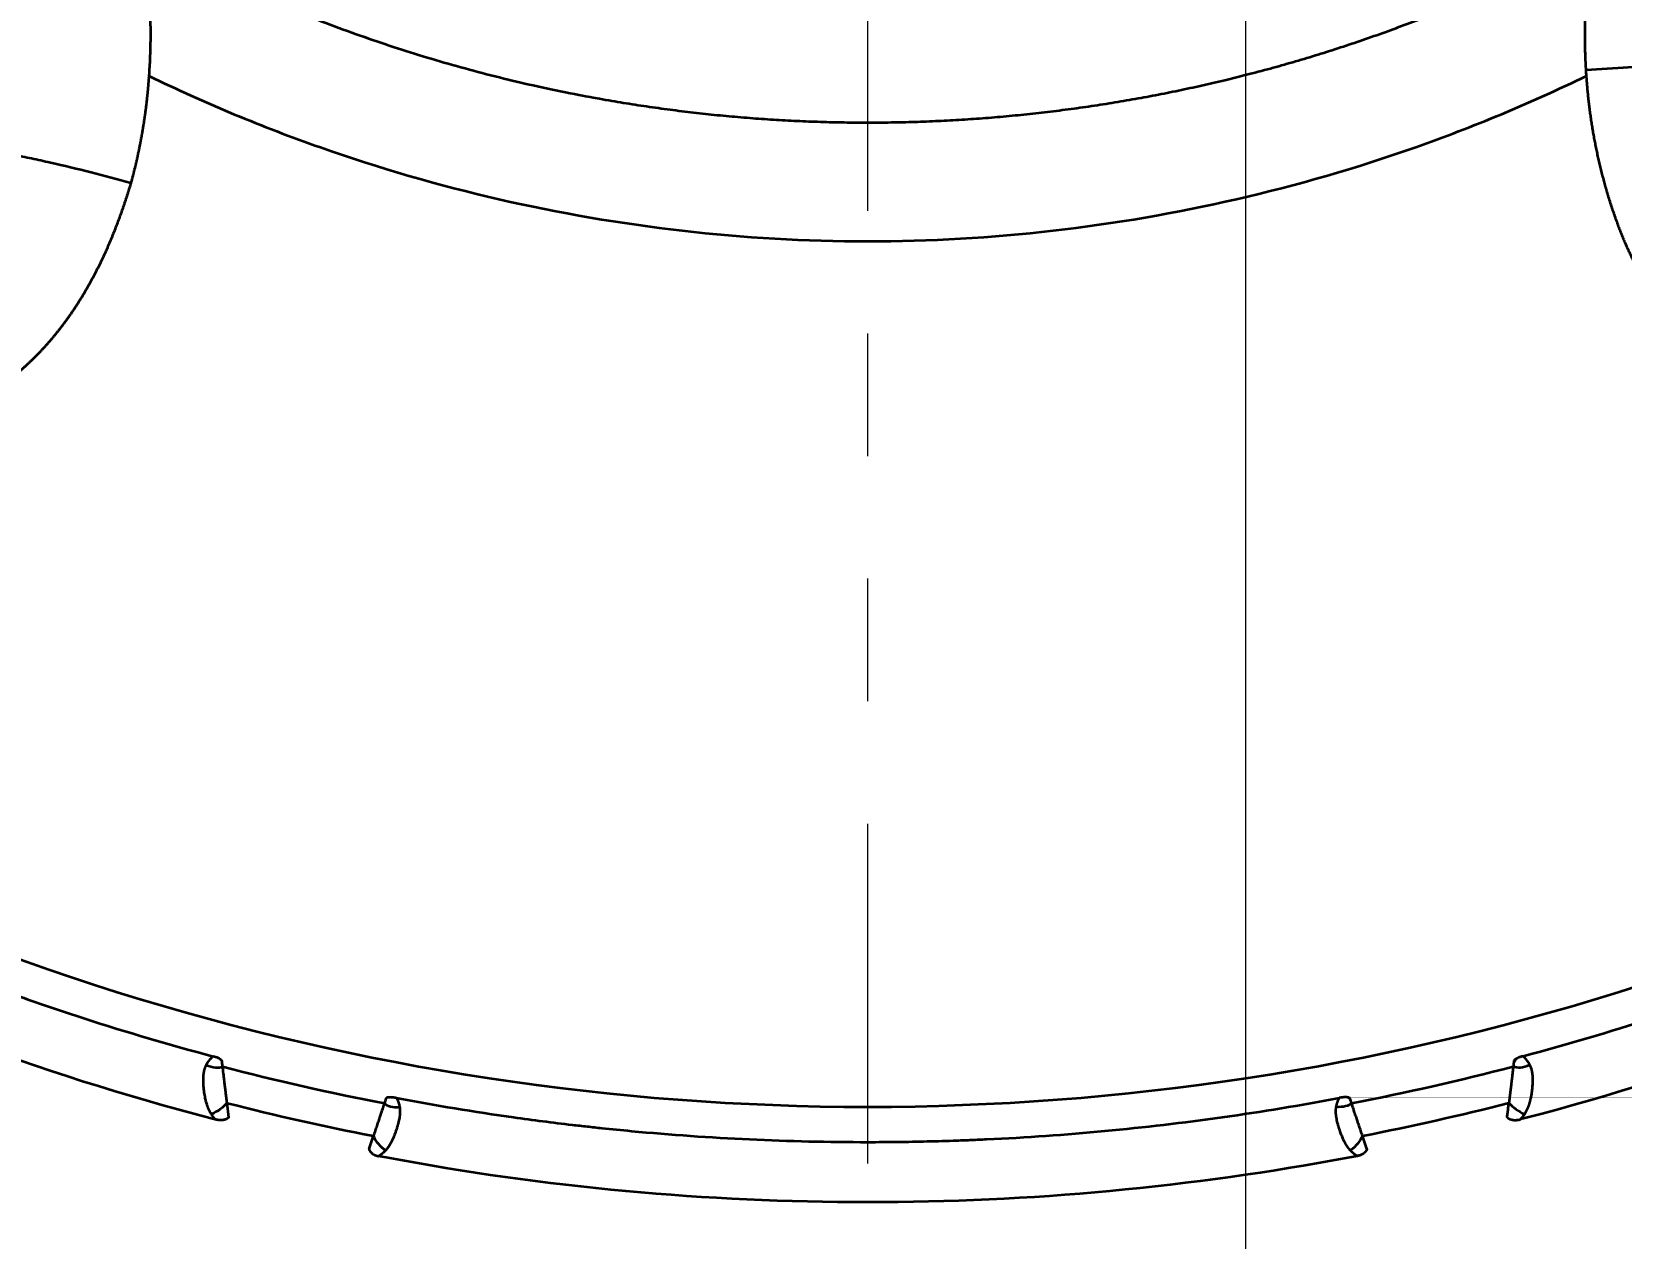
# Model space of a CAD drawing. Header units: millimetres. Extents: x -742 to 742, y -525 to 525.
# Drawn here: x -319.2 to -235, y 8.3 to 72.2 of the extents above; entities that cross this region are included whole.
import ezdxf

# ---------------------------------------------------------------- set-up
doc = ezdxf.new("R2010")
doc.units = ezdxf.units.MM
doc.linetypes.add('PHANTOM', pattern=[50.5, 18, -6.5, 6.5, -6.5, 6.5, -6.5])
doc.linetypes.add('点画线', pattern=[18, 12, -2, 2, -2])
doc.layers.get('0').update_dxf_attribs({"lineweight": 18})
for name, color, linetype, lineweight in [('中心线层', 1, '点画线', 18), ('尺寸线层', 3, 'Continuous', 18), ('粗实线层', 7, 'Continuous', 35)]:
    doc.layers.add(name, color=color, linetype=linetype, lineweight=lineweight)
doc.styles.add('标准', font='', dxfattribs={"width": 0.667})
doc.styles.get('标准').set_extended_font_data('宋体')
doc.dimstyles.new('标准', dxfattribs={"dimscale": 3, "dimtxt": 3.5, "dimasz": 4, "dimexe": 2, "dimexo": 0, "dimtad": 1, "dimdsep": 46, "dimtxsty": '标准', "dimblk": '_CAXARROW', "dimcen": 0, "dimdle": 6, "dimazin": 2, "dimtfac": 0.707107, "dimtdec": 3, "dimtmove": 2, "dimatfit": 3, "dimfxl": 1, "dimfrac": 2, "dimtolj": 1, "dimarcsym": 1})

# ---------------------------------------------------------------- blocks, each defined once
blk = doc.blocks.new('*X7')
at = {"layer": '尺寸线层', "color": 0, "lineweight": 18}
blk.add_line((-274.916, -46.807), (-274.916, -96.025), dxfattribs=at)
at = {"layer": '尺寸线层', "color": 0, "lineweight": 18, "insert": (-281.954, -94.021), "char_height": 10.5, "width": 21, "attachment_point": 5, "rotation": 90, "line_spacing_factor": 1.15057, "style": '标准'}
blk.add_mtext('\\T1.1;0', dxfattribs=at)
blk = doc.blocks.new('_CAXARROW')
blk.add_hatch(color=0).paths.add_polyline_path([(0, 0), (-1, 0.125), (-1, -0.125)], flags=0)
blk = doc.blocks.new('*X8')
at = {"layer": '尺寸线层', "color": 0, "lineweight": 18}
blk.add_line((-254.916, 148.193), (-254.916, -97.47), dxfattribs=at)
at = {"layer": '尺寸线层', "color": 0, "lineweight": 18, "insert": (-261.954, -92.746), "char_height": 10.5, "width": 21, "attachment_point": 5, "rotation": 90, "line_spacing_factor": 1.15057, "style": '标准'}
blk.add_mtext('\\T1.1;20', dxfattribs=at)
blk = doc.blocks.new('*X9')
at = {"layer": '尺寸线层', "color": 0, "lineweight": 18}
blk.add_line((-74.916, -11.807), (-74.916, -102.289), dxfattribs=at)
at = {"layer": '尺寸线层', "color": 0, "lineweight": 18, "insert": (-81.954, -94.827), "char_height": 10.5, "width": 29.85047, "attachment_point": 5, "rotation": 90, "line_spacing_factor": 1.15057, "style": '标准'}
blk.add_mtext('\\T1.1;200', dxfattribs=at)
blk = doc.blocks.new('*X10')
at = {"layer": '尺寸线层', "color": 0, "lineweight": 18}
blk.add_line((-474.916, -11.807), (-474.916, -103.314), dxfattribs=at)
at = {"layer": '尺寸线层', "color": 0, "lineweight": 18, "insert": (-481.954, -93.015), "char_height": 10.5, "width": 41.19614, "attachment_point": 5, "rotation": 90, "line_spacing_factor": 1.15057, "style": '标准'}
blk.add_mtext('\\T1.1;-200', dxfattribs=at)
blk = doc.blocks.new('*X12')
at = {"layer": '尺寸线层', "color": 0, "lineweight": 18}
blk.add_line((-130.485, -61.807), (-27.403, -61.807), dxfattribs=at)
at = {"layer": '尺寸线层', "color": 0, "lineweight": 18, "insert": (-37.702, -54.77), "char_height": 10.5, "width": 41.19614, "attachment_point": 5, "line_spacing_factor": 1.15057, "style": '标准'}
blk.add_mtext('\\T1.1;-210', dxfattribs=at)

msp = doc.modelspace()

# ---------------------------------------------------------------- linework, layer by layer
at = {"layer": '中心线层', "linetype": 'PHANTOM'}
msp.add_line((-274.916, -88.741), (-274.916, 382.193), dxfattribs=at)
at = {"layer": '粗实线层'}
for p, q in [((-308.784, 14.705), (-308.875, 15.466)), ((-301.35, 13.038), (-301.121, 13.72)), ((-248.484, 13.043), (-248.713, 13.725))]:
    msp.add_line(p, q, dxfattribs=at)
for radius, start, end in [(132.914, 234.79254, 305.20593), (135.173, 255.35408, 259.07858), (135.173, 280.93259, 284.65838), (136.986, 255.65251, 258.9773), (136.986, 281.03372, 284.35975)]:
    msp.add_arc((-274.93, 148.179), radius, start, end, dxfattribs=at)
for centre, major_axis, ratio, start_param, end_param in [((-309.838, 17.991), (-0.896, 0.443), 0.522204, 1.674911, 2.733077), ((-240.261, 15.389), (0.844, -0.537), 0.390214, 4.029231, 5.110048)]:
    msp.add_ellipse(centre, major_axis=major_axis, ratio=ratio, start_param=start_param, end_param=end_param, dxfattribs=at)
for points, degree, knots in [([(-313.419, 77.209), (-304.507, 72.386), (-289.927, 68.69), (-284.946, 68.066), (-279.947, 67.439), (-274.933, 67.439), (-269.921, 67.438), (-264.92, 68.064), (-259.937, 68.687), (-255.079, 69.918), (-245.356, 72.381), (-236.444, 77.201)], 2, [0, 0, 0, 20.055857, 30.083786, 30.083786, 40.111714, 40.111714, 50.139643, 50.139643, 60.167571, 60.167571, 80.223428, 80.223428, 80.223428]), ([(-313.419, 77.209), (-313.389, 77.053), (-313.334, 76.744), (-313.233, 76.13), (-313.126, 75.373), (-313.032, 74.472), (-312.948, 73.274), (-312.926, 72.07), (-312.955, 71.007), (-312.986, 70.384), (-313.007, 70.07), (-313.018, 69.913)], 3, [0, 0, 0, 0, 0.458031, 0.916063, 1.832125, 2.748187, 3.66425, 5.496375, 6.412437, 6.870468, 7.328501, 7.328501, 7.328501, 7.328501]), ([(-236.865, 70.23), (-236.868, 70.295), (-236.872, 70.36), (-236.879, 70.49), (-236.883, 70.555), (-236.892, 70.749), (-236.898, 70.879), (-236.911, 71.267), (-236.915, 71.525), (-236.92, 72.302), (-236.911, 72.822), (-236.876, 73.601), (-236.86, 73.86), (-236.831, 74.249), (-236.821, 74.378), (-236.798, 74.637), (-236.774, 74.896), (-236.747, 75.154), (-236.718, 75.412), (-236.702, 75.541), (-236.652, 75.927), (-236.615, 76.184), (-236.575, 76.441)], 3, [0, 0, 0, 0, 0.194694, 0.194694, 0.389389, 0.389389, 0.778778, 0.778778, 1.557556, 1.557556, 3.115112, 3.115112, 3.89389, 3.89389, 4.283279, 4.283279, 4.672668, 5.062057, 5.062057, 5.451446, 5.451446, 6.230223, 6.230223, 6.230223, 6.230223]), ([(-313.018, 69.912), (-313.02, 69.887), (-313.024, 69.837), (-313.029, 69.762), (-313.035, 69.687), (-313.04, 69.612), (-313.046, 69.536), (-313.053, 69.461), (-313.059, 69.386), (-313.066, 69.311), (-313.072, 69.236), (-313.079, 69.16), (-313.086, 69.085), (-313.094, 69.01), (-313.101, 68.934), (-313.109, 68.859), (-313.117, 68.784), (-313.125, 68.709), (-313.133, 68.633), (-313.142, 68.558), (-313.15, 68.483), (-313.159, 68.407), (-313.168, 68.332), (-313.178, 68.256), (-313.187, 68.181), (-313.197, 68.106), (-313.207, 68.03), (-313.217, 67.955), (-313.227, 67.879), (-313.238, 67.803), (-313.248, 67.728), (-313.259, 67.652), (-313.271, 67.577), (-313.282, 67.501), (-313.293, 67.425), (-313.305, 67.35), (-313.317, 67.274), (-313.329, 67.198), (-313.342, 67.122), (-313.354, 67.046), (-313.367, 66.97), (-313.38, 66.894), (-313.394, 66.818), (-313.407, 66.742), (-313.421, 66.666), (-313.435, 66.59), (-313.449, 66.514), (-313.464, 66.438), (-313.478, 66.362), (-313.493, 66.286), (-313.508, 66.209), (-313.523, 66.133), (-313.539, 66.057), (-313.554, 65.98), (-313.57, 65.904), (-313.587, 65.827), (-313.603, 65.751), (-313.62, 65.675), (-313.636, 65.598), (-313.653, 65.522), (-313.671, 65.445), (-313.688, 65.368), (-313.706, 65.292), (-313.724, 65.215), (-313.742, 65.138), (-313.76, 65.062), (-313.779, 64.985), (-313.798, 64.908), (-313.817, 64.832), (-313.836, 64.755), (-313.856, 64.678), (-313.875, 64.601), (-313.895, 64.524), (-313.916, 64.448), (-313.936, 64.371), (-313.957, 64.294), (-313.971, 64.243), (-313.978, 64.217)], 3, [0, 0, 0, 0, 0.07493, 0.149882, 0.224857, 0.299858, 0.374886, 0.449942, 0.525028, 0.600146, 0.675297, 0.750484, 0.825707, 0.900968, 0.976269, 1.051612, 1.126999, 1.20243, 1.277909, 1.353437, 1.429015, 1.504646, 1.580331, 1.656072, 1.731871, 1.80773, 1.883651, 1.959636, 2.035686, 2.111803, 2.18799, 2.264249, 2.340581, 2.416988, 2.493473, 2.570038, 2.646684, 2.723413, 2.800229, 2.877131, 2.954122, 3.031201, 3.108367, 3.185623, 3.262967, 3.3404, 3.417921, 3.495532, 3.573232, 3.651022, 3.728901, 3.80687, 3.884928, 3.963076, 4.041314, 4.119642, 4.19806, 4.276568, 4.355166, 4.433854, 4.512632, 4.5915, 4.670458, 4.749506, 4.828644, 4.907873, 4.987191, 5.066598, 5.146096, 5.225683, 5.305359, 5.385125, 5.46498, 5.544925, 5.624958, 5.705081, 5.785295, 5.785295, 5.785295, 5.785295]), ([(-313.018, 69.913), (-311.541, 69.196), (-308.545, 67.846), (-302.409, 65.49), (-294.509, 63.199), (-284.782, 61.525), (-271.648, 60.767), (-258.517, 62.284), (-245.871, 65.946), (-239.799, 68.476), (-236.844, 69.91)], 3, [0, 0, 0, 0, 4.926242, 9.852484, 19.704968, 29.557451, 39.409935, 59.114903, 68.967386, 78.81987, 78.81987, 78.81987, 78.81987]), ([(-236.865, 70.23), (-236.12, 70.275), (-234.617, 70.373), (-232.801, 70.5), (-231.436, 70.591), (-230.477, 70.644), (-229.745, 70.673), (-229.211, 70.682), (-228.961, 70.683), (-228.842, 70.681)], 3, [0, 0, 0, 0, 2.009212, 4.018423, 5.023029, 6.027635, 7.032241, 7.534544, 8.036847, 8.036847, 8.036847, 8.036847]), ([(-233.565, 58.664), (-233.576, 58.683), (-233.599, 58.72), (-233.633, 58.778), (-233.667, 58.835), (-233.701, 58.892), (-233.734, 58.95), (-233.768, 59.007), (-233.801, 59.065), (-233.834, 59.123), (-233.867, 59.181), (-233.899, 59.239), (-233.931, 59.298), (-233.964, 59.356), (-233.996, 59.415), (-234.027, 59.474), (-234.059, 59.533), (-234.09, 59.592), (-234.121, 59.651), (-234.152, 59.711), (-234.183, 59.77), (-234.214, 59.83), (-234.244, 59.89), (-234.275, 59.95), (-234.305, 60.01), (-234.335, 60.07), (-234.364, 60.131), (-234.394, 60.192), (-234.423, 60.252), (-234.452, 60.313), (-234.481, 60.374), (-234.51, 60.436), (-234.539, 60.497), (-234.567, 60.558), (-234.595, 60.62), (-234.623, 60.682), (-234.651, 60.744), (-234.679, 60.806), (-234.707, 60.868), (-234.734, 60.931), (-234.761, 60.993), (-234.788, 61.056), (-234.815, 61.119), (-234.842, 61.182), (-234.868, 61.245), (-234.895, 61.309), (-234.921, 61.372), (-234.947, 61.436), (-234.973, 61.5), (-234.998, 61.564), (-235.024, 61.628), (-235.049, 61.692), (-235.074, 61.757), (-235.099, 61.821), (-235.124, 61.886), (-235.148, 61.951), (-235.173, 62.016), (-235.197, 62.081), (-235.221, 62.147), (-235.245, 62.212), (-235.269, 62.278), (-235.293, 62.344), (-235.316, 62.41), (-235.339, 62.476), (-235.363, 62.542), (-235.386, 62.608), (-235.408, 62.675), (-235.431, 62.742), (-235.454, 62.809), (-235.476, 62.876), (-235.498, 62.943), (-235.52, 63.01), (-235.542, 63.078), (-235.564, 63.145), (-235.585, 63.213), (-235.606, 63.281), (-235.628, 63.349), (-235.649, 63.417), (-235.67, 63.486), (-235.69, 63.554), (-235.711, 63.623), (-235.731, 63.692), (-235.752, 63.76), (-235.772, 63.83), (-235.792, 63.899), (-235.811, 63.968), (-235.838, 64.064), (-235.872, 64.185), (-235.912, 64.333), (-235.952, 64.48), (-235.99, 64.628), (-236.028, 64.775), (-236.065, 64.923), (-236.101, 65.07), (-236.136, 65.218), (-236.171, 65.365), (-236.204, 65.513), (-236.237, 65.66), (-236.269, 65.807), (-236.3, 65.955), (-236.33, 66.102), (-236.36, 66.249), (-236.389, 66.396), (-236.416, 66.543), (-236.443, 66.69), (-236.47, 66.837), (-236.495, 66.983), (-236.52, 67.13), (-236.543, 67.277), (-236.567, 67.423), (-236.589, 67.57), (-236.61, 67.716), (-236.631, 67.862), (-236.651, 68.009), (-236.67, 68.155), (-236.688, 68.301), (-236.706, 68.447), (-236.723, 68.593), (-236.739, 68.739), (-236.755, 68.886), (-236.77, 69.032), (-236.784, 69.178), (-236.797, 69.324), (-236.81, 69.471), (-236.822, 69.617), (-236.833, 69.763), (-236.84, 69.861), (-236.844, 69.91)], 3, [0, 0, 0, 0, 0.067997, 0.135991, 0.203984, 0.271977, 0.339972, 0.407971, 0.475974, 0.543984, 0.612001, 0.680026, 0.748063, 0.816111, 0.884173, 0.952249, 1.020341, 1.088451, 1.15658, 1.224729, 1.292901, 1.361095, 1.429314, 1.497559, 1.565831, 1.634132, 1.702464, 1.770827, 1.839222, 1.907653, 1.976119, 2.044622, 2.113164, 2.181745, 2.250368, 2.319033, 2.387742, 2.456497, 2.525298, 2.594148, 2.663046, 2.731996, 2.800997, 2.870052, 2.939161, 3.008326, 3.077549, 3.14683, 3.216171, 3.285573, 3.355036, 3.424562, 3.49415, 3.563802, 3.633519, 3.7033, 3.773147, 3.843061, 3.913042, 3.983091, 4.053209, 4.123396, 4.193653, 4.263981, 4.33438, 4.404851, 4.475394, 4.546011, 4.616702, 4.687467, 4.758308, 4.829224, 4.900217, 4.971286, 5.042434, 5.113659, 5.184963, 5.256347, 5.327811, 5.399355, 5.47098, 5.542687, 5.614476, 5.686347, 5.758302, 5.830341, 5.902464, 6.055364, 6.20798, 6.360316, 6.512375, 6.664157, 6.815662, 6.966888, 7.117836, 7.268505, 7.418895, 7.569005, 7.718837, 7.868391, 8.017666, 8.166664, 8.315384, 8.463829, 8.611998, 8.759894, 8.907516, 9.054868, 9.201951, 9.34878, 9.495368, 9.641731, 9.787882, 9.933835, 10.079605, 10.225205, 10.370648, 10.515949, 10.661119, 10.806172, 10.95112, 11.095977, 11.240753, 11.385462, 11.530115, 11.674724, 11.819299, 11.819299, 11.819299, 11.819299]), ([(-313.978, 64.217), (-314.655, 64.406), (-316.056, 64.794), (-317.917, 65.235), (-319.245, 65.528), (-320.155, 65.716), (-320.834, 65.844), (-321.309, 65.927), (-321.526, 65.962), (-321.63, 65.978)], 3, [0, 0, 0, 0, 1.964008, 3.928016, 4.910021, 5.892025, 6.874029, 7.365031, 7.856033, 7.856033, 7.856033, 7.856033]), ([(-313.978, 64.217), (-313.986, 64.188), (-314.004, 64.13), (-314.03, 64.043), (-314.057, 63.956), (-314.084, 63.87), (-314.11, 63.784), (-314.138, 63.698), (-314.165, 63.612), (-314.192, 63.526), (-314.22, 63.441), (-314.248, 63.356), (-314.276, 63.271), (-314.304, 63.187), (-314.332, 63.103), (-314.361, 63.019), (-314.389, 62.935), (-314.418, 62.851), (-314.447, 62.768), (-314.476, 62.685), (-314.506, 62.602), (-314.535, 62.519), (-314.565, 62.437), (-314.595, 62.355), (-314.625, 62.273), (-314.656, 62.192), (-314.686, 62.11), (-314.717, 62.029), (-314.748, 61.948), (-314.779, 61.868), (-314.81, 61.787), (-314.842, 61.707), (-314.873, 61.628), (-314.905, 61.548), (-314.937, 61.469), (-314.97, 61.39), (-315.002, 61.311), (-315.035, 61.232), (-315.068, 61.154), (-315.101, 61.076), (-315.134, 60.998), (-315.167, 60.92), (-315.201, 60.843), (-315.235, 60.766), (-315.269, 60.689), (-315.303, 60.612), (-315.337, 60.536), (-315.372, 60.46), (-315.407, 60.384), (-315.442, 60.309), (-315.477, 60.233), (-315.513, 60.158), (-315.549, 60.083), (-315.585, 60.009), (-315.621, 59.934), (-315.657, 59.86), (-315.694, 59.786), (-315.73, 59.712), (-315.767, 59.639), (-315.805, 59.566), (-315.842, 59.493), (-315.88, 59.42), (-315.918, 59.348), (-315.956, 59.275), (-315.994, 59.203), (-316.033, 59.132), (-316.071, 59.06), (-316.11, 58.989), (-316.15, 58.918), (-316.189, 58.847), (-316.229, 58.776), (-316.269, 58.706), (-316.309, 58.636), (-316.349, 58.566), (-316.39, 58.497), (-316.431, 58.427), (-316.472, 58.358), (-316.513, 58.289), (-316.555, 58.221), (-316.596, 58.152), (-316.638, 58.084), (-316.681, 58.016), (-316.723, 57.948), (-316.766, 57.881), (-316.809, 57.814), (-316.852, 57.747), (-316.895, 57.68), (-316.939, 57.614), (-316.983, 57.548), (-317.027, 57.482), (-317.071, 57.416), (-317.116, 57.351), (-317.161, 57.286), (-317.206, 57.221), (-317.251, 57.156), (-317.297, 57.092), (-317.342, 57.028), (-317.388, 56.964), (-317.435, 56.901), (-317.481, 56.837), (-317.528, 56.775), (-317.575, 56.712), (-317.622, 56.649), (-317.669, 56.587), (-317.717, 56.525), (-317.765, 56.464), (-317.813, 56.403), (-317.861, 56.342), (-317.91, 56.281), (-317.958, 56.221), (-318.008, 56.16), (-318.057, 56.101), (-318.106, 56.041), (-318.156, 55.982), (-318.206, 55.923), (-318.256, 55.864), (-318.307, 55.806), (-318.357, 55.748), (-318.408, 55.69), (-318.459, 55.632), (-318.511, 55.575), (-318.562, 55.518), (-318.614, 55.462), (-318.666, 55.405), (-318.719, 55.349), (-318.771, 55.294), (-318.824, 55.238), (-318.877, 55.183), (-318.93, 55.128), (-318.984, 55.074), (-319.038, 55.02), (-319.092, 54.966), (-319.146, 54.912), (-319.2, 54.859), (-319.255, 54.806), (-319.31, 54.753), (-319.365, 54.701), (-319.421, 54.649), (-319.477, 54.597), (-319.532, 54.546), (-319.589, 54.495), (-319.645, 54.444), (-319.702, 54.394), (-319.759, 54.343), (-319.816, 54.294), (-319.873, 54.244), (-319.931, 54.195), (-319.969, 54.162), (-319.989, 54.146)], 3, [0, 0, 0, 0, 0.088571, 0.176987, 0.26525, 0.353358, 0.441314, 0.529118, 0.616771, 0.704273, 0.791625, 0.878828, 0.965883, 1.05279, 1.13955, 1.226164, 1.312633, 1.398957, 1.485137, 1.571175, 1.657071, 1.742826, 1.82844, 1.913915, 1.999252, 2.084451, 2.169513, 2.25444, 2.339232, 2.42389, 2.508416, 2.59281, 2.677073, 2.761206, 2.84521, 2.929087, 3.012837, 3.096464, 3.179969, 3.263354, 3.346622, 3.429773, 3.512811, 3.595738, 3.678556, 3.761266, 3.843871, 3.926372, 4.008773, 4.091075, 4.17328, 4.25539, 4.337408, 4.419336, 4.501175, 4.582928, 4.664597, 4.746183, 4.827691, 4.90912, 4.990474, 5.071754, 5.152963, 5.234104, 5.315177, 5.396185, 5.477131, 5.558016, 5.638842, 5.719613, 5.800329, 5.880993, 5.961608, 6.042175, 6.122695, 6.203168, 6.283594, 6.363974, 6.444307, 6.524593, 6.604832, 6.685025, 6.765172, 6.845272, 6.925327, 7.005335, 7.085298, 7.165215, 7.245086, 7.324913, 7.404695, 7.484432, 7.564125, 7.643774, 7.723379, 7.802941, 7.88246, 7.961937, 8.041371, 8.120764, 8.200115, 8.279425, 8.358695, 8.437925, 8.517115, 8.596267, 8.67538, 8.754455, 8.833493, 8.912494, 8.991459, 9.070389, 9.149283, 9.228144, 9.306971, 9.385765, 9.464526, 9.543257, 9.621956, 9.700626, 9.779268, 9.857882, 9.936471, 10.015036, 10.093577, 10.172097, 10.250597, 10.329078, 10.407541, 10.485989, 10.564422, 10.642841, 10.721249, 10.799646, 10.878035, 10.956416, 11.034791, 11.113161, 11.191529, 11.269894, 11.34826, 11.426627, 11.504997, 11.583371, 11.661751, 11.740139, 11.818536, 11.896943, 11.896943, 11.896943, 11.896943]), ([(-336.278, 28.171), (-334.153, 27.085), (-332.002, 26.057), (-328.736, 24.6), (-327.641, 24.129), (-326.264, 23.558), (-325.988, 23.445), (-325.435, 23.22), (-324.606, 22.886), (-322.662, 22.125), (-320.984, 21.507), (-319.298, 20.91), (-318.734, 20.715), (-317.604, 20.333), (-317.038, 20.145), (-314.202, 19.226), (-311.914, 18.552), (-309.609, 17.938)], 3, [0, 0, 0, 0, 7.154646, 7.154646, 10.731969, 10.731969, 11.6263, 11.6263, 12.52063, 14.309292, 17.886615, 17.886615, 19.675276, 19.675276, 21.463938, 21.463938, 28.618583, 28.618583, 28.618583, 28.618583]), ([(-240.207, 17.949), (-237.902, 18.564), (-235.616, 19.239), (-232.216, 20.342), (-231.087, 20.724), (-229.682, 21.222), (-229.401, 21.322), (-228.84, 21.525), (-228, 21.831), (-226.047, 22.567), (-224.387, 23.23), (-222.735, 23.915), (-222.186, 24.147), (-221.091, 24.619), (-220.544, 24.858), (-217.823, 26.073), (-215.672, 27.102), (-213.548, 28.188)], 3, [0, 0, 0, 0, 7.152639, 7.152639, 10.728959, 10.728959, 11.623039, 11.623039, 12.517119, 14.305279, 17.881599, 17.881599, 19.669758, 19.669758, 21.457918, 21.457918, 28.610558, 28.610558, 28.610558, 28.610558]), ([(-309.496, 14.593), (-309.593, 14.618), (-318.744, 16.996), (-327.731, 20.349), (-336.193, 24.539), (-336.271, 24.577)], 3, [0, 0, 0, 0, 0.299712, 28.364501, 28.626448, 28.626448, 28.626448, 28.626448]), ([(-213.555, 24.594), (-213.633, 24.555), (-222.097, 20.362), (-231.085, 17.006), (-240.238, 14.625), (-240.335, 14.6)], 3, [0, 0, 0, 0, 0.262125, 28.334689, 28.63425, 28.63425, 28.63425, 28.63425]), ([(-309.975, 17.479), (-309.972, 17.486), (-309.966, 17.498), (-309.956, 17.517), (-309.946, 17.536), (-309.936, 17.554), (-309.925, 17.572), (-309.915, 17.59), (-309.904, 17.608), (-309.893, 17.625), (-309.882, 17.642), (-309.871, 17.658), (-309.86, 17.674), (-309.848, 17.69), (-309.837, 17.706), (-309.825, 17.721), (-309.81, 17.74), (-309.793, 17.761), (-309.772, 17.785), (-309.752, 17.808), (-309.732, 17.83), (-309.711, 17.85), (-309.691, 17.87), (-309.67, 17.889), (-309.65, 17.906), (-309.629, 17.923), (-309.615, 17.933), (-309.609, 17.938)], 3, [0, 0, 0, 0, 0.0219758, 0.0437366, 0.0652851, 0.0866241, 0.1077565, 0.1286853, 0.1494136, 0.1699445, 0.1902813, 0.2104273, 0.230386, 0.2501609, 0.2697556, 0.2891739, 0.3084197, 0.3407057, 0.3720977, 0.402608, 0.4322499, 0.461038, 0.4889881, 0.5161177, 0.5424456, 0.5679926, 0.5927814, 0.5927814, 0.5927814, 0.5927814]), ([(-309.108, 17.398), (-309.11, 17.416), (-309.112, 17.435), (-309.119, 17.491), (-309.123, 17.528), (-309.13, 17.583), (-309.132, 17.602), (-309.137, 17.642), (-309.146, 17.708), (-309.141, 17.681), (-309.145, 17.697), (-309.157, 17.721), (-309.175, 17.739), (-309.225, 17.78), (-309.261, 17.802), (-309.342, 17.844), (-309.388, 17.865), (-309.451, 17.888), (-309.466, 17.894), (-309.523, 17.913), (-309.566, 17.926), (-309.609, 17.938)], 3, [0, 0, 0, 0, 0.0810375, 0.0810375, 0.2431125, 0.2431125, 0.32415, 0.32415, 0.420117, 0.420117, 0.4441166, 0.4441166, 0.5168655, 0.5168655, 0.6121189, 0.6121189, 0.7155985, 0.7155985, 0.7470988, 0.7470988, 0.8338864, 0.8338864, 0.8338864, 0.8338864]), ([(-240.207, 17.949), (-240.259, 17.936), (-240.31, 17.921), (-240.385, 17.894), (-240.409, 17.885), (-240.445, 17.87), (-240.457, 17.865), (-240.48, 17.855), (-240.492, 17.85), (-240.525, 17.833), (-240.547, 17.822), (-240.577, 17.804), (-240.587, 17.798), (-240.605, 17.786), (-240.614, 17.78), (-240.631, 17.767), (-240.639, 17.761), (-240.653, 17.748), (-240.66, 17.742), (-240.672, 17.729), (-240.677, 17.722), (-240.683, 17.712), (-240.685, 17.709), (-240.687, 17.704), (-240.687, 17.703), (-240.688, 17.7), (-240.688, 17.698), (-240.7, 17.599), (-240.712, 17.502), (-240.724, 17.405)], 3, [0, 0, 0, 0, 0.1062886, 0.1062886, 0.1594329, 0.1594329, 0.186005, 0.186005, 0.2125772, 0.2125772, 0.2657215, 0.2657215, 0.2922936, 0.2922936, 0.3188658, 0.3188658, 0.3454379, 0.3454379, 0.3720101, 0.3720101, 0.3985822, 0.3985822, 0.4118683, 0.4118683, 0.4185113, 0.4185113, 0.4251544, 0.4251544, 0.8503087, 0.8503087, 0.8503087, 0.8503087]), ([(-240.207, 17.95), (-240.205, 17.948), (-240.2, 17.945), (-240.193, 17.939), (-240.186, 17.933), (-240.178, 17.927), (-240.171, 17.92), (-240.164, 17.913), (-240.156, 17.906), (-240.149, 17.898), (-240.141, 17.89), (-240.133, 17.882), (-240.126, 17.873), (-240.118, 17.864), (-240.11, 17.855), (-240.1, 17.843), (-240.089, 17.829), (-240.077, 17.813), (-240.064, 17.798), (-240.051, 17.782), (-240.038, 17.766), (-240.026, 17.75), (-240.012, 17.733), (-239.997, 17.715), (-239.982, 17.694), (-239.967, 17.674), (-239.952, 17.652), (-239.937, 17.63), (-239.923, 17.608), (-239.909, 17.585), (-239.895, 17.561), (-239.882, 17.537), (-239.869, 17.512), (-239.86, 17.495), (-239.856, 17.487)], 3, [0, 0, 0, 0, 0.0085498, 0.0173804, 0.0264967, 0.0359033, 0.0456043, 0.0556034, 0.065904, 0.0765093, 0.0874221, 0.0986451, 0.1101807, 0.1220311, 0.1341985, 0.1466846, 0.1669201, 0.1871599, 0.2074043, 0.227653, 0.2479062, 0.2681639, 0.288426, 0.3135865, 0.3390767, 0.3649065, 0.3910852, 0.4176217, 0.4445248, 0.4718028, 0.4994635, 0.5275147, 0.5559636, 0.5848173, 0.5848173, 0.5848173, 0.5848173]), ([(-309.704, 14.87), (-309.707, 14.876), (-309.715, 14.888), (-309.726, 14.906), (-309.736, 14.924), (-309.747, 14.942), (-309.758, 14.96), (-309.768, 14.979), (-309.778, 14.998), (-309.788, 15.017), (-309.798, 15.037), (-309.808, 15.056), (-309.817, 15.076), (-309.827, 15.096), (-309.836, 15.117), (-309.845, 15.137), (-309.854, 15.158), (-309.863, 15.179), (-309.872, 15.201), (-309.88, 15.222), (-309.889, 15.244), (-309.897, 15.266), (-309.905, 15.288), (-309.913, 15.311), (-309.929, 15.356), (-309.951, 15.426), (-309.979, 15.522), (-310.004, 15.623), (-310.031, 15.743), (-310.057, 15.88), (-310.082, 16.036), (-310.102, 16.193), (-310.117, 16.346), (-310.126, 16.489), (-310.131, 16.621), (-310.13, 16.746), (-310.126, 16.841), (-310.121, 16.908), (-310.117, 16.95), (-310.113, 16.99), (-310.107, 17.03), (-310.101, 17.069), (-310.095, 17.108), (-310.087, 17.145), (-310.079, 17.182), (-310.071, 17.218), (-310.061, 17.253), (-310.051, 17.288), (-310.04, 17.322), (-310.029, 17.355), (-310.016, 17.387), (-310.003, 17.418), (-309.99, 17.449), (-309.98, 17.469), (-309.975, 17.479)], 3, [0, 0, 0, 0, 0.019581, 0.039318, 0.059213, 0.079268, 0.099487, 0.119872, 0.140425, 0.161148, 0.182045, 0.203117, 0.224367, 0.245797, 0.267409, 0.289204, 0.311186, 0.333356, 0.355716, 0.378268, 0.401013, 0.423954, 0.447092, 0.470429, 0.493966, 0.588199, 0.686762, 0.789736, 0.897191, 1.052259, 1.209482, 1.368985, 1.530886, 1.671624, 1.805353, 1.932194, 2.052287, 2.09544, 2.137912, 2.179715, 2.220859, 2.261356, 2.301217, 2.340456, 2.379086, 2.41712, 2.454573, 2.491461, 2.527799, 2.563604, 2.598895, 2.633688, 2.668003, 2.70186, 2.70186, 2.70186, 2.70186]), ([(-308.875, 15.466), (-308.887, 15.565), (-308.899, 15.663), (-308.917, 15.81), (-308.922, 15.858), (-308.931, 15.931), (-308.934, 15.955), (-308.94, 16.003), (-308.943, 16.027), (-308.957, 16.147), (-308.968, 16.24), (-308.99, 16.421), (-309.001, 16.509), (-309.013, 16.615), (-309.016, 16.636), (-309.021, 16.678), (-309.024, 16.699), (-309.031, 16.761), (-309.036, 16.801), (-309.05, 16.917), (-309.058, 16.989), (-309.075, 17.124), (-309.082, 17.187), (-309.096, 17.302), (-309.102, 17.353), (-309.108, 17.398)], 3, [0, 0, 0, 0, 0.243283, 0.243283, 0.364924, 0.364924, 0.425745, 0.425745, 0.486566, 0.486566, 0.729848, 0.729848, 0.973131, 0.973131, 1.033952, 1.033952, 1.094772, 1.094772, 1.216414, 1.216414, 1.459697, 1.459697, 1.702979, 1.702979, 1.946262, 1.946262, 1.946262, 1.946262]), ([(-240.724, 17.405), (-240.729, 17.361), (-240.735, 17.31), (-240.745, 17.225), (-240.749, 17.195), (-240.757, 17.132), (-240.761, 17.098), (-240.773, 16.996), (-240.782, 16.923), (-240.8, 16.769), (-240.81, 16.688), (-240.823, 16.581), (-240.825, 16.559), (-240.831, 16.516), (-240.833, 16.494), (-240.841, 16.428), (-240.847, 16.383), (-240.863, 16.247), (-240.874, 16.154), (-240.891, 16.012), (-240.897, 15.964), (-240.909, 15.866), (-240.915, 15.817), (-240.932, 15.671), (-240.944, 15.572), (-240.956, 15.473)], 3, [0, 0, 0, 0, 0.243303, 0.243303, 0.364955, 0.364955, 0.486607, 0.486607, 0.72991, 0.72991, 0.973213, 0.973213, 1.034039, 1.034039, 1.094865, 1.094865, 1.216516, 1.216516, 1.45982, 1.45982, 1.581471, 1.581471, 1.703123, 1.703123, 1.946426, 1.946426, 1.946426, 1.946426]), ([(-239.856, 17.487), (-239.853, 17.482), (-239.848, 17.472), (-239.841, 17.456), (-239.834, 17.441), (-239.827, 17.425), (-239.821, 17.409), (-239.814, 17.393), (-239.808, 17.376), (-239.802, 17.36), (-239.796, 17.343), (-239.79, 17.326), (-239.784, 17.309), (-239.779, 17.291), (-239.774, 17.274), (-239.769, 17.256), (-239.764, 17.238), (-239.759, 17.22), (-239.755, 17.201), (-239.75, 17.183), (-239.746, 17.164), (-239.742, 17.145), (-239.739, 17.126), (-239.735, 17.107), (-239.732, 17.087), (-239.728, 17.067), (-239.725, 17.048), (-239.722, 17.027), (-239.72, 17.007), (-239.717, 16.987), (-239.715, 16.966), (-239.713, 16.945), (-239.707, 16.882), (-239.701, 16.772), (-239.7, 16.612), (-239.707, 16.442), (-239.722, 16.26), (-239.744, 16.074), (-239.773, 15.888), (-239.809, 15.709), (-239.841, 15.577), (-239.864, 15.49), (-239.877, 15.445), (-239.89, 15.402), (-239.904, 15.359), (-239.918, 15.318), (-239.933, 15.277), (-239.948, 15.236), (-239.964, 15.197), (-239.98, 15.158), (-239.997, 15.12), (-240.014, 15.083), (-240.032, 15.047), (-240.05, 15.012), (-240.069, 14.977), (-240.088, 14.943), (-240.107, 14.91), (-240.121, 14.888), (-240.128, 14.878)], 3, [0, 0, 0, 0, 0.017247, 0.034609, 0.052088, 0.069686, 0.087406, 0.105251, 0.123223, 0.141325, 0.159559, 0.177927, 0.196432, 0.215075, 0.23386, 0.252788, 0.271861, 0.291082, 0.310452, 0.329973, 0.349647, 0.369476, 0.389462, 0.409607, 0.429912, 0.450379, 0.47101, 0.491806, 0.512769, 0.5339, 0.555202, 0.576674, 0.59832, 0.750054, 0.912077, 1.084681, 1.26811, 1.462486, 1.650592, 1.832648, 2.008898, 2.054991, 2.100369, 2.145041, 2.189015, 2.2323, 2.274907, 2.316845, 2.358124, 2.398757, 2.438755, 2.478131, 2.516897, 2.555066, 2.592654, 2.629676, 2.666146, 2.702081, 2.702081, 2.702081, 2.702081]), ([(-300.54, 15.454), (-300.553, 15.415), (-300.568, 15.371), (-300.593, 15.297), (-300.602, 15.271), (-300.615, 15.229), (-300.62, 15.215), (-300.63, 15.186), (-300.635, 15.172), (-300.66, 15.097), (-300.681, 15.032), (-300.727, 14.896), (-300.752, 14.823), (-300.784, 14.728), (-300.79, 14.708), (-300.803, 14.669), (-300.81, 14.649), (-300.83, 14.59), (-300.843, 14.549), (-300.885, 14.426), (-300.913, 14.342), (-300.956, 14.213), (-300.971, 14.169), (-300.993, 14.103), (-301, 14.08), (-301.015, 14.036), (-301.023, 14.013), (-301.061, 13.901), (-301.091, 13.811), (-301.121, 13.72)], 3, [0, 0, 0, 0, 0.228563, 0.228563, 0.342845, 0.342845, 0.399986, 0.399986, 0.457127, 0.457127, 0.68569, 0.68569, 0.914253, 0.914253, 0.971394, 0.971394, 1.028535, 1.028535, 1.142816, 1.142816, 1.37138, 1.37138, 1.485661, 1.485661, 1.542802, 1.542802, 1.599943, 1.599943, 1.828506, 1.828506, 1.828506, 1.828506]), ([(-299.907, 15.734), (-299.96, 15.744), (-300.012, 15.752), (-300.09, 15.76), (-300.115, 15.762), (-300.154, 15.765), (-300.167, 15.765), (-300.192, 15.766), (-300.205, 15.766), (-300.242, 15.766), (-300.266, 15.765), (-300.3, 15.762), (-300.312, 15.761), (-300.334, 15.758), (-300.345, 15.757), (-300.365, 15.753), (-300.375, 15.751), (-300.394, 15.746), (-300.403, 15.743), (-300.42, 15.737), (-300.428, 15.733), (-300.441, 15.725), (-300.447, 15.721), (-300.451, 15.715), (-300.452, 15.715), (-300.453, 15.713), (-300.453, 15.713), (-300.454, 15.711), (-300.454, 15.711), (-300.454, 15.709), (-300.456, 15.706), (-300.457, 15.703), (-300.459, 15.694), (-300.465, 15.678), (-300.478, 15.64), (-300.503, 15.563), (-300.525, 15.498), (-300.54, 15.454)], 3, [0, 0, 0, 0, 0.1040925, 0.1040925, 0.1561387, 0.1561387, 0.1821618, 0.1821618, 0.2081849, 0.2081849, 0.2602312, 0.2602312, 0.2862543, 0.2862543, 0.3122774, 0.3122774, 0.3383005, 0.3383005, 0.3643236, 0.3643236, 0.3903467, 0.3903467, 0.4163698, 0.4163698, 0.4196227, 0.4196227, 0.4228756, 0.4228756, 0.4261285, 0.4261285, 0.4293814, 0.442393, 0.442393, 0.4684161, 0.5204623, 0.6245548, 0.8327397, 0.8327397, 0.8327397, 0.8327397]), ([(-299.731, 15.253), (-299.73, 15.248), (-299.729, 15.237), (-299.726, 15.221), (-299.724, 15.204), (-299.722, 15.188), (-299.72, 15.171), (-299.718, 15.154), (-299.717, 15.137), (-299.716, 15.12), (-299.715, 15.102), (-299.714, 15.085), (-299.713, 15.067), (-299.713, 15.049), (-299.712, 15.031), (-299.712, 15.013), (-299.713, 14.995), (-299.713, 14.976), (-299.714, 14.958), (-299.714, 14.939), (-299.715, 14.92), (-299.716, 14.901), (-299.718, 14.882), (-299.719, 14.863), (-299.721, 14.843), (-299.723, 14.824), (-299.725, 14.804), (-299.728, 14.784), (-299.73, 14.764), (-299.733, 14.744), (-299.736, 14.723), (-299.74, 14.703), (-299.749, 14.644), (-299.769, 14.543), (-299.804, 14.396), (-299.848, 14.239), (-299.9, 14.075), (-299.956, 13.91), (-300.015, 13.751), (-300.075, 13.604), (-300.123, 13.497), (-300.157, 13.427), (-300.177, 13.389), (-300.196, 13.351), (-300.216, 13.315), (-300.236, 13.28), (-300.256, 13.245), (-300.277, 13.212), (-300.298, 13.179), (-300.319, 13.147), (-300.341, 13.116), (-300.362, 13.087), (-300.385, 13.058), (-300.407, 13.03), (-300.429, 13.003), (-300.452, 12.976), (-300.468, 12.959), (-300.476, 12.951)], 3, [0, 0, 0, 0, 0.01626, 0.032655, 0.049188, 0.06586, 0.082675, 0.099633, 0.116738, 0.133991, 0.151394, 0.168948, 0.186657, 0.204521, 0.222543, 0.240724, 0.259065, 0.27757, 0.296238, 0.315072, 0.334072, 0.353242, 0.372581, 0.392092, 0.411776, 0.431634, 0.451667, 0.471876, 0.492264, 0.512831, 0.533578, 0.554507, 0.575618, 0.714903, 0.866438, 1.030387, 1.206884, 1.386824, 1.556374, 1.71565, 1.864791, 1.908178, 1.950815, 1.992708, 2.033866, 2.074298, 2.114012, 2.153019, 2.191327, 2.228947, 2.265892, 2.302171, 2.337799, 2.372788, 2.407152, 2.440905, 2.474064, 2.474064, 2.474064, 2.474064]), ([(-299.907, 15.734), (-297.845, 15.346), (-295.777, 15.005), (-292.663, 14.567), (-291.623, 14.433), (-290.321, 14.28), (-290.061, 14.251), (-289.54, 14.193), (-289.279, 14.164), (-288.497, 14.082), (-287.975, 14.03), (-285.367, 13.786), (-281.19, 13.494), (-277.006, 13.397), (-273.866, 13.397), (-272.819, 13.41), (-271.247, 13.447), (-270.723, 13.462), (-269.937, 13.49), (-269.675, 13.5), (-269.151, 13.521), (-266.794, 13.625), (-262.356, 13.937), (-258.2, 14.425), (-254.055, 15.009), (-251.988, 15.35), (-249.927, 15.739)], 3, [0, 0, 0, 0, 6.283796, 6.283796, 9.425694, 9.425694, 10.211168, 10.211168, 10.996642, 10.996642, 12.567591, 12.567591, 18.851387, 25.135183, 25.135183, 28.277081, 28.277081, 29.84803, 29.84803, 30.633504, 30.633504, 31.418978, 37.702774, 43.98657, 43.98657, 50.270366, 50.270366, 50.270366, 50.270366]), ([(-299.907, 15.734), (-299.904, 15.73), (-299.899, 15.721), (-299.891, 15.708), (-299.883, 15.695), (-299.875, 15.681), (-299.868, 15.667), (-299.86, 15.653), (-299.853, 15.639), (-299.846, 15.625), (-299.839, 15.611), (-299.833, 15.596), (-299.826, 15.581), (-299.82, 15.567), (-299.814, 15.551), (-299.808, 15.536), (-299.802, 15.521), (-299.796, 15.505), (-299.791, 15.49), (-299.786, 15.474), (-299.78, 15.458), (-299.775, 15.442), (-299.771, 15.425), (-299.766, 15.409), (-299.761, 15.392), (-299.757, 15.375), (-299.753, 15.358), (-299.749, 15.341), (-299.745, 15.324), (-299.741, 15.307), (-299.738, 15.289), (-299.734, 15.271), (-299.732, 15.259), (-299.731, 15.253)], 3, [0, 0, 0, 0, 0.0149774, 0.0300392, 0.0451884, 0.0604279, 0.0757609, 0.0911899, 0.106718, 0.1223479, 0.1380822, 0.1539236, 0.1698747, 0.1859381, 0.2021162, 0.2184115, 0.2348264, 0.2513631, 0.268024, 0.2848113, 0.3017272, 0.3187738, 0.3359531, 0.3532673, 0.3707183, 0.3883079, 0.4060383, 0.423911, 0.4419281, 0.4600911, 0.4784019, 0.4968622, 0.5154735, 0.5154735, 0.5154735, 0.5154735]), ([(-249.358, 12.956), (-249.362, 12.96), (-249.37, 12.969), (-249.382, 12.982), (-249.394, 12.995), (-249.405, 13.009), (-249.417, 13.023), (-249.429, 13.037), (-249.44, 13.051), (-249.452, 13.066), (-249.463, 13.081), (-249.474, 13.096), (-249.485, 13.111), (-249.497, 13.126), (-249.508, 13.142), (-249.519, 13.158), (-249.529, 13.175), (-249.54, 13.191), (-249.551, 13.208), (-249.562, 13.225), (-249.572, 13.242), (-249.583, 13.26), (-249.593, 13.277), (-249.604, 13.295), (-249.614, 13.313), (-249.624, 13.332), (-249.634, 13.351), (-249.645, 13.37), (-249.655, 13.389), (-249.665, 13.408), (-249.675, 13.428), (-249.684, 13.448), (-249.705, 13.491), (-249.736, 13.558), (-249.777, 13.652), (-249.816, 13.75), (-249.856, 13.854), (-249.895, 13.963), (-249.939, 14.093), (-249.985, 14.241), (-250.029, 14.401), (-250.065, 14.552), (-250.087, 14.663), (-250.099, 14.738), (-250.105, 14.779), (-250.11, 14.819), (-250.114, 14.859), (-250.117, 14.898), (-250.119, 14.937), (-250.121, 14.975), (-250.121, 15.013), (-250.121, 15.049), (-250.12, 15.086), (-250.119, 15.121), (-250.116, 15.156), (-250.112, 15.191), (-250.108, 15.225), (-250.104, 15.247), (-250.103, 15.258)], 3, [0, 0, 0, 0, 0.016966, 0.034087, 0.051365, 0.068802, 0.0864, 0.104162, 0.122089, 0.140182, 0.158445, 0.176878, 0.195484, 0.214264, 0.23322, 0.252353, 0.271665, 0.291158, 0.310832, 0.33069, 0.350733, 0.370962, 0.391379, 0.411984, 0.432779, 0.453766, 0.474945, 0.496317, 0.517884, 0.539647, 0.561607, 0.583764, 0.606121, 0.703893, 0.806139, 0.912905, 1.02423, 1.14015, 1.260695, 1.439967, 1.607392, 1.763115, 1.907311, 1.949887, 1.991725, 2.032836, 2.07323, 2.112918, 2.151913, 2.190226, 2.22787, 2.26486, 2.301209, 2.336933, 2.372048, 2.40657, 2.440518, 2.473909, 2.473909, 2.473909, 2.473909]), ([(-250.103, 15.258), (-250.101, 15.265), (-250.099, 15.279), (-250.095, 15.301), (-250.09, 15.322), (-250.086, 15.342), (-250.081, 15.363), (-250.076, 15.383), (-250.071, 15.403), (-250.065, 15.423), (-250.06, 15.442), (-250.054, 15.462), (-250.048, 15.481), (-250.041, 15.499), (-250.035, 15.518), (-250.028, 15.536), (-250.021, 15.555), (-250.013, 15.573), (-250.006, 15.59), (-249.998, 15.608), (-249.99, 15.625), (-249.982, 15.642), (-249.973, 15.659), (-249.964, 15.675), (-249.955, 15.692), (-249.946, 15.708), (-249.937, 15.724), (-249.93, 15.734), (-249.927, 15.739)], 3, [0, 0, 0, 0, 0.022176, 0.0441373, 0.0658866, 0.087427, 0.1087612, 0.1298924, 0.1508237, 0.1715583, 0.1920995, 0.2124508, 0.2326156, 0.2525976, 0.2724005, 0.292028, 0.3114841, 0.3307728, 0.3498983, 0.3688647, 0.3876765, 0.406338, 0.4248539, 0.4432287, 0.4614674, 0.4795747, 0.4975557, 0.5154156, 0.5154156, 0.5154156, 0.5154156]), ([(-249.386, 15.725), (-249.391, 15.729), (-249.397, 15.733), (-249.411, 15.74), (-249.419, 15.744), (-249.445, 15.753), (-249.464, 15.757), (-249.495, 15.763), (-249.506, 15.764), (-249.528, 15.767), (-249.539, 15.768), (-249.573, 15.77), (-249.597, 15.771), (-249.634, 15.771), (-249.646, 15.771), (-249.671, 15.77), (-249.683, 15.769), (-249.721, 15.767), (-249.747, 15.765), (-249.824, 15.757), (-249.875, 15.749), (-249.927, 15.739)], 3, [0, 0, 0, 0, 0.0344495, 0.0344495, 0.0688991, 0.0688991, 0.1377981, 0.1377981, 0.1722476, 0.1722476, 0.2066972, 0.2066972, 0.2755962, 0.2755962, 0.3100457, 0.3100457, 0.3444953, 0.3444953, 0.4133943, 0.4133943, 0.5511924, 0.5511924, 0.5511924, 0.5511924]), ([(-249.377, 15.711), (-249.377, 15.711), (-249.377, 15.711), (-249.377, 15.711), (-249.377, 15.711), (-249.377, 15.711), (-249.377, 15.71), (-249.377, 15.71), (-249.377, 15.71), (-249.377, 15.71), (-249.377, 15.71), (-249.377, 15.71), (-249.377, 15.709), (-249.377, 15.709), (-249.377, 15.71), (-249.377, 15.71), (-249.377, 15.71), (-249.377, 15.71), (-249.377, 15.71), (-249.377, 15.71), (-249.377, 15.71), (-249.377, 15.71), (-249.377, 15.71), (-249.377, 15.71), (-249.377, 15.711), (-249.377, 15.711), (-249.377, 15.711), (-249.377, 15.711), (-249.377, 15.711), (-249.377, 15.711), (-249.377, 15.711), (-249.377, 15.711), (-249.378, 15.711), (-249.378, 15.711), (-249.378, 15.711), (-249.378, 15.712), (-249.378, 15.712), (-249.378, 15.712), (-249.378, 15.712), (-249.378, 15.712), (-249.378, 15.712), (-249.378, 15.712), (-249.378, 15.712), (-249.378, 15.712), (-249.378, 15.712), (-249.378, 15.712), (-249.378, 15.713), (-249.378, 15.713), (-249.378, 15.713), (-249.378, 15.713), (-249.378, 15.713), (-249.378, 15.713), (-249.378, 15.713), (-249.378, 15.713), (-249.379, 15.713), (-249.379, 15.713), (-249.379, 15.713), (-249.379, 15.714), (-249.379, 15.714), (-249.379, 15.714), (-249.379, 15.714), (-249.379, 15.714), (-249.379, 15.714), (-249.379, 15.714), (-249.379, 15.714), (-249.379, 15.714), (-249.379, 15.714), (-249.379, 15.714), (-249.379, 15.715), (-249.379, 15.715), (-249.379, 15.715), (-249.379, 15.715), (-249.379, 15.715), (-249.379, 15.715), (-249.379, 15.715), (-249.38, 15.715), (-249.38, 15.715), (-249.38, 15.715), (-249.38, 15.715), (-249.38, 15.715), (-249.38, 15.716), (-249.38, 15.716), (-249.38, 15.716), (-249.38, 15.716), (-249.38, 15.716), (-249.38, 15.716), (-249.38, 15.716), (-249.38, 15.716), (-249.38, 15.716), (-249.38, 15.716), (-249.38, 15.716), (-249.381, 15.717), (-249.382, 15.72), (-249.384, 15.723), (-249.386, 15.724), (-249.386, 15.725)], 3, [0, 0, 0, 0, 0.00014123, 0.00018979, 0.00025914, 0.00043955, 0.00068741, 0.00094135, 0.00118183, 0.00139227, 0.00155918, 0.00167226, 0.00172446, 0.00173957, 0.0018545, 0.001969, 0.00208311, 0.00219682, 0.00231015, 0.0024231, 0.0025357, 0.00264795, 0.00275987, 0.00287145, 0.00298272, 0.00309368, 0.00320434, 0.00331471, 0.0034248, 0.00353462, 0.00364417, 0.00375347, 0.00386252, 0.00397133, 0.00407991, 0.00418827, 0.00429641, 0.00440433, 0.00451206, 0.00461958, 0.00472691, 0.00483405, 0.00494102, 0.0050478, 0.00515442, 0.00526087, 0.00536716, 0.0054733, 0.00557928, 0.00568511, 0.00579079, 0.00589634, 0.00600174, 0.00610701, 0.00621215, 0.00631715, 0.00642203, 0.00652678, 0.00663141, 0.00673591, 0.0068403, 0.00694456, 0.0070487, 0.00715272, 0.00725663, 0.00736042, 0.00746408, 0.00756763, 0.00767106, 0.00777438, 0.00787757, 0.00798064, 0.00808358, 0.0081864, 0.0082891, 0.00839166, 0.0084941, 0.0085964, 0.00869856, 0.00880059, 0.00890247, 0.00900421, 0.0091058, 0.00920723, 0.00930851, 0.00940963, 0.00951058, 0.00961137, 0.00971197, 0.0098124, 0.00991264, 0.01001268, 0.01312394, 0.01853042, 0.01953516, 0.01953516, 0.01953516, 0.01953516]), ([(-249.294, 15.459), (-249.299, 15.474), (-249.308, 15.502), (-249.321, 15.54), (-249.33, 15.568), (-249.337, 15.588), (-249.341, 15.599), (-249.343, 15.606), (-249.344, 15.61), (-249.346, 15.614), (-249.347, 15.618), (-249.349, 15.623), (-249.35, 15.627), (-249.352, 15.631), (-249.354, 15.64), (-249.358, 15.651), (-249.362, 15.662), (-249.364, 15.669), (-249.366, 15.674), (-249.367, 15.678), (-249.369, 15.682), (-249.37, 15.685), (-249.371, 15.688), (-249.372, 15.691), (-249.373, 15.694), (-249.373, 15.697), (-249.374, 15.699), (-249.375, 15.701), (-249.375, 15.703), (-249.376, 15.704), (-249.376, 15.706), (-249.376, 15.707), (-249.376, 15.708), (-249.377, 15.709), (-249.377, 15.71), (-249.377, 15.71), (-249.377, 15.71), (-249.377, 15.711), (-249.377, 15.711), (-249.377, 15.711), (-249.377, 15.711)], 3, [0, 0, 0, 0, 0.0490623, 0.0882109, 0.1178464, 0.1384802, 0.150646, 0.1547559, 0.1592328, 0.16375, 0.1683029, 0.1728867, 0.1774955, 0.1821226, 0.1867608, 0.2027481, 0.2171893, 0.2221197, 0.2267468, 0.2310742, 0.2351049, 0.2388419, 0.2422896, 0.2454539, 0.2483419, 0.2509615, 0.2533219, 0.2554323, 0.2573019, 0.258941, 0.2603605, 0.2615716, 0.2625863, 0.2634169, 0.2640754, 0.2645744, 0.2649259, 0.265142, 0.2652346, 0.2652589, 0.2652589, 0.2652589, 0.2652589]), ([(-248.713, 13.725), (-248.743, 13.816), (-248.773, 13.906), (-248.833, 14.084), (-248.862, 14.172), (-248.899, 14.28), (-248.906, 14.302), (-248.92, 14.345), (-248.928, 14.366), (-248.949, 14.43), (-248.963, 14.472), (-249.004, 14.595), (-249.031, 14.674), (-249.069, 14.788), (-249.081, 14.826), (-249.1, 14.88), (-249.106, 14.899), (-249.118, 14.934), (-249.124, 14.952), (-249.153, 15.038), (-249.174, 15.102), (-249.214, 15.221), (-249.232, 15.276), (-249.257, 15.351), (-249.265, 15.374), (-249.28, 15.419), (-249.287, 15.44), (-249.294, 15.459)], 3, [0, 0, 0, 0, 0.228557, 0.228557, 0.457115, 0.457115, 0.514254, 0.514254, 0.571393, 0.571393, 0.685672, 0.685672, 0.91423, 0.91423, 1.028508, 1.028508, 1.085648, 1.085648, 1.142787, 1.142787, 1.371344, 1.371344, 1.599902, 1.599902, 1.71418, 1.71418, 1.828459, 1.828459, 1.828459, 1.828459]), ([(-309.496, 14.593), (-309.501, 14.598), (-309.511, 14.609), (-309.525, 14.626), (-309.539, 14.643), (-309.554, 14.661), (-309.568, 14.678), (-309.582, 14.696), (-309.596, 14.715), (-309.609, 14.733), (-309.623, 14.752), (-309.637, 14.771), (-309.65, 14.79), (-309.664, 14.81), (-309.677, 14.83), (-309.691, 14.85), (-309.699, 14.864), (-309.704, 14.87)], 3, [0, 0, 0, 0, 0.0217008, 0.0435933, 0.0656802, 0.0879643, 0.1104484, 0.1331351, 0.156027, 0.1791265, 0.2024362, 0.2259584, 0.2496953, 0.2736493, 0.2978226, 0.3222172, 0.3468352, 0.3468352, 0.3468352, 0.3468352]), ([(-308.784, 14.705), (-308.819, 14.656), (-308.905, 14.614), (-308.978, 14.579), (-309.072, 14.564), (-309.266, 14.533), (-309.496, 14.593)], 2, [0, 0, 0, 0.1888249, 0.1888249, 0.3776498, 0.3776498, 0.7552996, 0.7552996, 0.7552996]), ([(-241.048, 14.712), (-241.046, 14.711), (-241.043, 14.707), (-241.038, 14.7), (-241.031, 14.692), (-241.023, 14.684), (-241.012, 14.674), (-240.999, 14.664), (-240.984, 14.654), (-240.967, 14.643), (-240.947, 14.631), (-240.926, 14.622), (-240.902, 14.611), (-240.869, 14.598), (-240.82, 14.583), (-240.771, 14.574), (-240.731, 14.568), (-240.705, 14.565), (-240.678, 14.563), (-240.65, 14.562), (-240.621, 14.562), (-240.591, 14.562), (-240.561, 14.564), (-240.53, 14.566), (-240.499, 14.569), (-240.467, 14.573), (-240.435, 14.578), (-240.402, 14.585), (-240.368, 14.592), (-240.346, 14.597), (-240.335, 14.6)], 3, [0, 0, 0, 0, 0.0066691, 0.0150998, 0.0253464, 0.0374788, 0.0515813, 0.0677507, 0.0860917, 0.1067076, 0.1297011, 0.1551738, 0.1744668, 0.2091856, 0.2606182, 0.3303663, 0.3561199, 0.3826327, 0.4099016, 0.4379164, 0.466666, 0.4961396, 0.5263278, 0.557219, 0.5887953, 0.6210387, 0.6539325, 0.6874623, 0.721611, 0.7563561, 0.7563561, 0.7563561, 0.7563561]), ([(-301.35, 13.038), (-301.35, 13.036), (-301.35, 13.033), (-301.35, 13.026), (-301.349, 13.016), (-301.346, 13.003), (-301.342, 12.988), (-301.335, 12.97), (-301.325, 12.949), (-301.312, 12.925), (-301.298, 12.903), (-301.281, 12.88), (-301.26, 12.855), (-301.228, 12.823), (-301.194, 12.795), (-301.163, 12.772), (-301.138, 12.757), (-301.112, 12.742), (-301.086, 12.728), (-301.058, 12.715), (-301.03, 12.703), (-301.001, 12.692), (-300.971, 12.681), (-300.941, 12.672), (-300.911, 12.663), (-300.879, 12.656), (-300.859, 12.651), (-300.848, 12.649)], 3, [0, 0, 0, 0, 0.0038788, 0.010721, 0.0205493, 0.0334392, 0.0495189, 0.0689624, 0.0919709, 0.1187417, 0.1494341, 0.1708651, 0.2037749, 0.24869, 0.3062614, 0.3352858, 0.3646492, 0.3943458, 0.4243745, 0.4547388, 0.4854475, 0.5164959, 0.5478473, 0.579461, 0.6112973, 0.6433178, 0.6754862, 0.6754862, 0.6754862, 0.6754862]), ([(-248.986, 12.654), (-249.118, 12.629), (-266.071, 9.409), (-283.762, 9.408), (-300.716, 12.624), (-300.848, 12.649)], 3, [0, 0, 0, 0, 0.403715, 51.761629, 52.165886, 52.165886, 52.165886, 52.165886]), ([(-300.476, 12.951), (-300.481, 12.945), (-300.492, 12.934), (-300.508, 12.917), (-300.525, 12.901), (-300.541, 12.884), (-300.558, 12.869), (-300.575, 12.853), (-300.591, 12.838), (-300.608, 12.823), (-300.625, 12.808), (-300.642, 12.794), (-300.658, 12.78), (-300.675, 12.767), (-300.692, 12.754), (-300.71, 12.741), (-300.727, 12.728), (-300.744, 12.716), (-300.761, 12.704), (-300.778, 12.692), (-300.796, 12.681), (-300.813, 12.67), (-300.83, 12.659), (-300.842, 12.653), (-300.848, 12.649)], 3, [0, 0, 0, 0, 0.0241534, 0.0480685, 0.0717479, 0.0951943, 0.1184105, 0.1413994, 0.164164, 0.1867072, 0.2090322, 0.2311422, 0.2530406, 0.2747308, 0.2962162, 0.3175005, 0.3385875, 0.3594809, 0.3801846, 0.4007027, 0.4210393, 0.4411987, 0.4611853, 0.4810034, 0.4810034, 0.4810034, 0.4810034]), ([(-248.986, 12.654), (-248.991, 12.657), (-249.001, 12.663), (-249.016, 12.672), (-249.031, 12.681), (-249.046, 12.69), (-249.06, 12.7), (-249.075, 12.71), (-249.09, 12.72), (-249.104, 12.731), (-249.119, 12.741), (-249.133, 12.752), (-249.148, 12.763), (-249.162, 12.774), (-249.176, 12.786), (-249.191, 12.798), (-249.205, 12.81), (-249.219, 12.822), (-249.233, 12.834), (-249.247, 12.847), (-249.261, 12.86), (-249.275, 12.873), (-249.289, 12.886), (-249.303, 12.9), (-249.317, 12.913), (-249.331, 12.927), (-249.345, 12.942), (-249.354, 12.951), (-249.358, 12.956)], 3, [0, 0, 0, 0, 0.0169034, 0.0339149, 0.0510374, 0.0682733, 0.0856252, 0.1030956, 0.1206869, 0.1384015, 0.1562418, 0.1742101, 0.1923086, 0.2105395, 0.228905, 0.2474072, 0.2660481, 0.2848298, 0.3037542, 0.3228232, 0.3420388, 0.3614028, 0.380917, 0.4005832, 0.420403, 0.4403781, 0.4605103, 0.480801, 0.480801, 0.480801, 0.480801]), ([(-248.484, 13.043), (-248.482, 13.009), (-248.499, 12.971), (-248.511, 12.944), (-248.538, 12.907), (-248.581, 12.846), (-248.648, 12.796), (-248.785, 12.693), (-248.986, 12.654)], 2, [0, 0, 0, 0.0843663, 0.0843663, 0.1687326, 0.1687326, 0.3374651, 0.3374651, 0.6749302, 0.6749302, 0.6749302])]:
    msp.add_open_spline(points, degree=degree, knots=knots, dxfattribs=at)
for points, degree in [([(-236.844, 69.91), (-236.852, 70.016), (-236.859, 70.123), (-236.865, 70.23)], 3), ([(-240.625, 17.768), (-240.625, 17.675), (-240.7, 17.629)], 2), ([(-240.724, 17.405), (-240.519, 17.314), (-240.204, 17.338), (-239.856, 17.487)], 3), ([(-308.875, 15.466), (-309.073, 15.229), (-309.378, 15.01), (-309.704, 14.87)], 3), ([(-300.54, 15.454), (-300.397, 15.304), (-300.107, 15.225), (-299.731, 15.253)], 3), ([(-249.294, 15.459), (-249.439, 15.307), (-249.732, 15.23), (-250.103, 15.258)], 3), ([(-249.443, 15.728), (-249.449, 15.738), (-249.452, 15.752)], 2), ([(-249.354, 15.655), (-249.406, 15.698)], 1), ([(-249.377, 15.711), (-249.38, 15.715), (-249.383, 15.72), (-249.386, 15.725)], 3), ([(-241.048, 14.712), (-241.038, 14.792), (-241.018, 14.955), (-240.988, 15.209), (-240.967, 15.384), (-240.956, 15.473)], 3), ([(-240.128, 14.878), (-240.15, 14.843), (-240.195, 14.776), (-240.265, 14.683), (-240.311, 14.627), (-240.335, 14.6)], 3), ([(-301.121, 13.72), (-301.015, 13.451), (-300.78, 13.167), (-300.476, 12.951)], 3), ([(-248.713, 13.725), (-248.818, 13.459), (-249.05, 13.174), (-249.358, 12.956)], 3)]:
    msp.add_open_spline(points, degree=degree, dxfattribs=at)

# ---------------------------------------------------------------- dimensions: what is measured, and where the dimension line sits
at = {"layer": '尺寸线层', "lineweight": 18}
for feature_location, offset, dtype, origin, picture, middle in [((-474.916, -11.807), (0, -81.207), 1, (-274.916, 148.193), '*X10', (-481.954, -93.015)), ((-274.916087963, -46.807460334), (0, -47.213785293), 1, (-274.916087963, 148.192539666), '*X7', (-281.953587963, -94.021245627)), ((-254.916, 148.193), (0, -240.939), 1, (-274.916, 148.193), '*X8', (-261.954, -92.746)), ((-74.916, -11.807), (0, -83.019), 1, (-274.916, 148.193), '*X9', (-81.954, -94.827)), ((-130.485, -61.807), (92.783, 0), 0, (-274.916, 148.193), '*X12', (-37.702, -54.77))]:
    dim = msp.add_ordinate_dim(feature_location=feature_location, offset=offset, dtype=dtype, origin=origin, dimstyle='标准', override={"dimsah": 1, "dimclre": 0, "dimtfill": 1, "dimtzin": 8}, dxfattribs=at)
    dim.commit()
    dim.dimension.update_dxf_attribs({"geometry": picture, "text_midpoint": middle})

doc.saveas('drawing.dxf')
